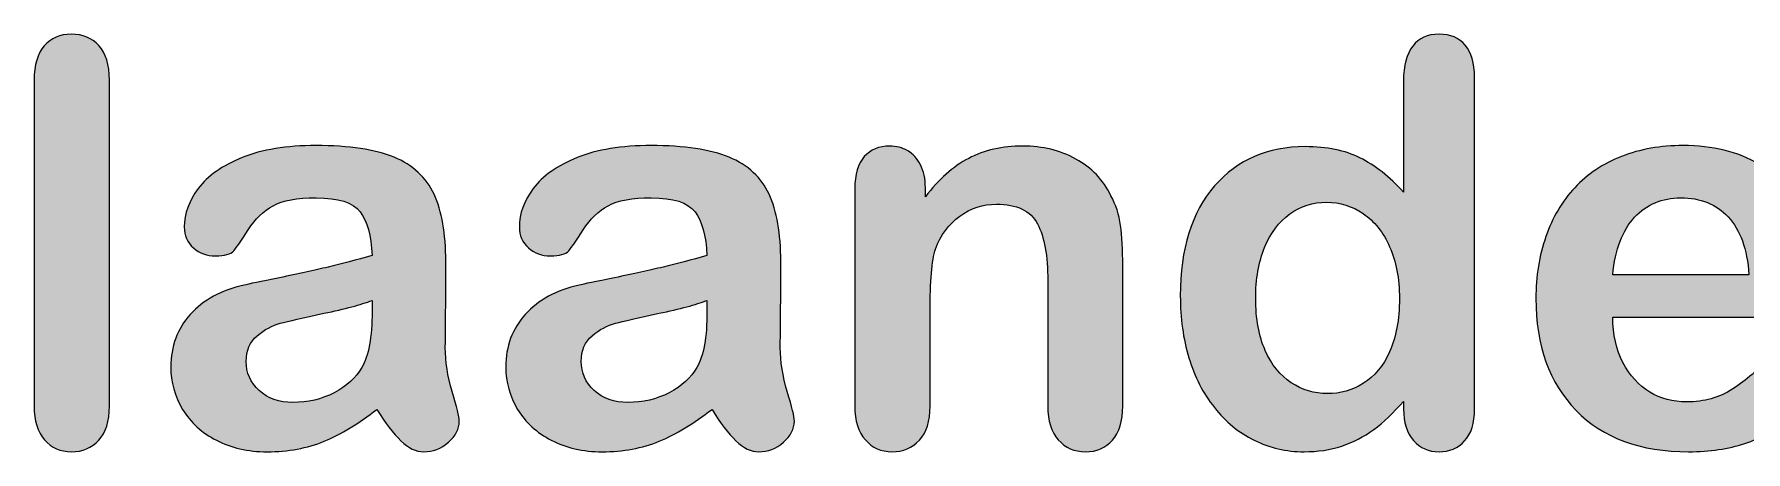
# Model space of a CAD drawing. Header units: millimetres. Extents: x 190 to 440, y -221 to -136.
# Drawn here: x 220.44 to 233.29, y -182.23 to -179.09 of the extents above; entities that cross this region are included whole.
import ezdxf

# ---------------------------------------------------------------- set-up
doc = ezdxf.new("R2010")
doc.units = ezdxf.units.MM
doc.header["$MEASUREMENT"] = 0
doc.layers.add('Layer 1', color=7, linetype='Continuous')

# ---------------------------------------------------------------- blocks, each defined once
blk = doc.blocks.new('block 5')
at = {"layer": 'Layer 1', "true_color": 0x231f20}
h = blk.add_hatch(color=250, dxfattribs=at)
h.dxf.hatch_style = 2
edge = h.paths.add_edge_path()
edge.add_spline(control_points=[(220.44, -181.883), (220.44, -181.883), (220.44, -179.436), (220.44, -179.436), (220.44, -179.323), (220.466, -179.237), (220.516, -179.179), (220.566, -179.121), (220.634, -179.092), (220.72, -179.092), (220.805, -179.092), (220.874, -179.121), (220.926, -179.178), (220.979, -179.235), (221.005, -179.321), (221.005, -179.436), (221.005, -179.436), (221.005, -181.883), (221.005, -181.883), (221.005, -181.997), (220.978, -182.083), (220.925, -182.14), (220.872, -182.197), (220.804, -182.226), (220.72, -182.226), (220.637, -182.226), (220.57, -182.196), (220.518, -182.137), (220.466, -182.078), (220.44, -181.993), (220.44, -181.883)], knot_values=[0, 0, 0, 0, 1, 1, 1, 2, 2, 2, 3, 3, 3, 4, 4, 4, 5, 5, 5, 6, 6, 6, 7, 7, 7, 8, 8, 8, 9, 9, 9, 10, 10, 10, 10], degree=3, periodic=1)
h = blk.add_hatch(color=250, dxfattribs=at)
h.dxf.hatch_style = 2
edge = h.paths.add_edge_path()
edge.add_spline(control_points=[(230.722, -181.904), (230.722, -181.904), (230.722, -181.848), (230.722, -181.848), (230.646, -181.935), (230.571, -182.005), (230.498, -182.06), (230.424, -182.114), (230.344, -182.155), (230.258, -182.184), (230.172, -182.212), (230.078, -182.226), (229.976, -182.226), (229.841, -182.226), (229.716, -182.197), (229.601, -182.14), (229.486, -182.083), (229.386, -182.001), (229.302, -181.895), (229.218, -181.789), (229.154, -181.665), (229.111, -181.521), (229.067, -181.378), (229.046, -181.223), (229.046, -181.056), (229.046, -180.703), (229.132, -180.428), (229.304, -180.231), (229.476, -180.034), (229.703, -179.936), (229.984, -179.936), (230.147, -179.936), (230.284, -179.964), (230.395, -180.02), (230.507, -180.075), (230.616, -180.161), (230.722, -180.277), (230.722, -180.277), (230.722, -179.444), (230.722, -179.444), (230.722, -179.328), (230.745, -179.241), (230.791, -179.181), (230.837, -179.122), (230.903, -179.092), (230.989, -179.092), (231.074, -179.092), (231.14, -179.12), (231.186, -179.174), (231.232, -179.229), (231.255, -179.309), (231.255, -179.415), (231.255, -179.415), (231.255, -181.904), (231.255, -181.904), (231.255, -182.011), (231.231, -182.092), (231.181, -182.145), (231.131, -182.199), (231.067, -182.226), (230.989, -182.226), (230.911, -182.226), (230.848, -182.198), (230.797, -182.142), (230.747, -182.087), (230.722, -182.007), (230.722, -181.904)], knot_values=[0, 0, 0, 0, 1, 1, 1, 2, 2, 2, 3, 3, 3, 4, 4, 4, 5, 5, 5, 6, 6, 6, 7, 7, 7, 8, 8, 8, 9, 9, 9, 10, 10, 10, 11, 11, 11, 12, 12, 12, 13, 13, 13, 14, 14, 14, 15, 15, 15, 16, 16, 16, 17, 17, 17, 18, 18, 18, 19, 19, 19, 20, 20, 20, 21, 21, 21, 22, 22, 22, 22], degree=3, periodic=1)
edge = h.paths.add_edge_path()
edge.add_spline(control_points=[(229.612, -181.075), (229.612, -181.228), (229.636, -181.358), (229.683, -181.465), (229.731, -181.573), (229.796, -181.654), (229.879, -181.708), (229.961, -181.763), (230.052, -181.79), (230.149, -181.79), (230.249, -181.79), (230.339, -181.764), (230.421, -181.712), (230.503, -181.661), (230.569, -181.582), (230.618, -181.475), (230.667, -181.368), (230.691, -181.235), (230.691, -181.075), (230.691, -180.925), (230.667, -180.795), (230.618, -180.687), (230.569, -180.579), (230.503, -180.496), (230.419, -180.439), (230.336, -180.382), (230.245, -180.353), (230.145, -180.353), (230.042, -180.353), (229.95, -180.383), (229.868, -180.441), (229.787, -180.5), (229.724, -180.584), (229.679, -180.693), (229.634, -180.803), (229.612, -180.93), (229.612, -181.075)], knot_values=[0, 0, 0, 0, 1, 1, 1, 2, 2, 2, 3, 3, 3, 4, 4, 4, 5, 5, 5, 6, 6, 6, 7, 7, 7, 8, 8, 8, 9, 9, 9, 10, 10, 10, 11, 11, 11, 12, 12, 12, 12], degree=3, periodic=1)
h = blk.add_hatch(color=250, dxfattribs=at)
h.dxf.hatch_style = 2
edge = h.paths.add_edge_path()
edge.add_spline(control_points=[(223.014, -181.908), (222.878, -182.014), (222.746, -182.093), (222.618, -182.147), (222.491, -182.2), (222.348, -182.226), (222.189, -182.226), (222.044, -182.226), (221.917, -182.197), (221.808, -182.14), (221.698, -182.083), (221.614, -182.006), (221.555, -181.908), (221.495, -181.81), (221.466, -181.704), (221.466, -181.589), (221.466, -181.435), (221.515, -181.303), (221.612, -181.195), (221.71, -181.086), (221.845, -181.013), (222.016, -180.976), (222.051, -180.967), (222.14, -180.949), (222.282, -180.92), (222.424, -180.891), (222.546, -180.864), (222.647, -180.84), (222.748, -180.816), (222.858, -180.787), (222.977, -180.752), (222.97, -180.603), (222.94, -180.494), (222.887, -180.425), (222.834, -180.355), (222.724, -180.32), (222.557, -180.32), (222.414, -180.32), (222.306, -180.34), (222.234, -180.38), (222.161, -180.42), (222.099, -180.48), (222.048, -180.56), (221.996, -180.64), (221.959, -180.693), (221.938, -180.718), (221.917, -180.744), (221.871, -180.756), (221.801, -180.756), (221.737, -180.756), (221.682, -180.736), (221.636, -180.695), (221.59, -180.655), (221.567, -180.603), (221.567, -180.539), (221.567, -180.44), (221.602, -180.344), (221.672, -180.25), (221.743, -180.156), (221.852, -180.079), (222.001, -180.018), (222.15, -179.958), (222.335, -179.928), (222.557, -179.928), (222.805, -179.928), (223, -179.957), (223.142, -180.015), (223.284, -180.074), (223.384, -180.167), (223.443, -180.293), (223.501, -180.42), (223.531, -180.588), (223.531, -180.798), (223.531, -180.93), (223.53, -181.042), (223.53, -181.135), (223.529, -181.227), (223.528, -181.33), (223.527, -181.443), (223.527, -181.549), (223.544, -181.659), (223.579, -181.774), (223.614, -181.89), (223.632, -181.964), (223.632, -181.997), (223.632, -182.055), (223.605, -182.107), (223.55, -182.155), (223.496, -182.202), (223.434, -182.226), (223.365, -182.226), (223.307, -182.226), (223.25, -182.199), (223.194, -182.144), (223.137, -182.09), (223.077, -182.011), (223.014, -181.908)], knot_values=[0, 0, 0, 0, 1, 1, 1, 2, 2, 2, 3, 3, 3, 4, 4, 4, 5, 5, 5, 6, 6, 6, 7, 7, 7, 8, 8, 8, 9, 9, 9, 10, 10, 10, 11, 11, 11, 12, 12, 12, 13, 13, 13, 14, 14, 14, 15, 15, 15, 16, 16, 16, 17, 17, 17, 18, 18, 18, 19, 19, 19, 20, 20, 20, 21, 21, 21, 22, 22, 22, 23, 23, 23, 24, 24, 24, 25, 25, 25, 26, 26, 26, 27, 27, 27, 28, 28, 28, 29, 29, 29, 30, 30, 30, 31, 31, 31, 32, 32, 32, 32], degree=3, periodic=1)
edge = h.paths.add_edge_path()
edge.add_spline(control_points=[(222.977, -181.091), (222.894, -181.122), (222.774, -181.154), (222.616, -181.187), (222.458, -181.221), (222.349, -181.246), (222.288, -181.262), (222.228, -181.278), (222.17, -181.309), (222.115, -181.355), (222.06, -181.401), (222.032, -181.465), (222.032, -181.548), (222.032, -181.634), (222.064, -181.706), (222.129, -181.766), (222.194, -181.826), (222.279, -181.856), (222.383, -181.856), (222.495, -181.856), (222.598, -181.832), (222.693, -181.783), (222.787, -181.734), (222.856, -181.671), (222.9, -181.594), (222.951, -181.508), (222.977, -181.368), (222.977, -181.172), (222.977, -181.172), (222.977, -181.091), (222.977, -181.091)], knot_values=[0, 0, 0, 0, 1, 1, 1, 2, 2, 2, 3, 3, 3, 4, 4, 4, 5, 5, 5, 6, 6, 6, 7, 7, 7, 8, 8, 8, 9, 9, 9, 10, 10, 10, 10], degree=3, periodic=1)
h = blk.add_hatch(color=250, dxfattribs=at)
h.dxf.hatch_style = 2
edge = h.paths.add_edge_path()
edge.add_spline(control_points=[(225.53, -181.908), (225.393, -182.014), (225.261, -182.093), (225.134, -182.147), (225.006, -182.2), (224.863, -182.226), (224.705, -182.226), (224.56, -182.226), (224.433, -182.197), (224.323, -182.14), (224.214, -182.083), (224.129, -182.006), (224.07, -181.908), (224.011, -181.81), (223.981, -181.704), (223.981, -181.589), (223.981, -181.435), (224.03, -181.303), (224.128, -181.195), (224.226, -181.086), (224.36, -181.013), (224.531, -180.976), (224.567, -180.967), (224.656, -180.949), (224.798, -180.92), (224.94, -180.891), (225.061, -180.864), (225.163, -180.84), (225.264, -180.816), (225.374, -180.787), (225.492, -180.752), (225.485, -180.603), (225.455, -180.494), (225.402, -180.425), (225.349, -180.355), (225.239, -180.32), (225.073, -180.32), (224.929, -180.32), (224.822, -180.34), (224.749, -180.38), (224.677, -180.42), (224.615, -180.48), (224.563, -180.56), (224.512, -180.64), (224.475, -180.693), (224.454, -180.718), (224.432, -180.744), (224.386, -180.756), (224.316, -180.756), (224.253, -180.756), (224.198, -180.736), (224.152, -180.695), (224.106, -180.655), (224.083, -180.603), (224.083, -180.539), (224.083, -180.44), (224.118, -180.344), (224.188, -180.25), (224.258, -180.156), (224.368, -180.079), (224.517, -180.018), (224.666, -179.958), (224.851, -179.928), (225.073, -179.928), (225.321, -179.928), (225.516, -179.957), (225.658, -180.015), (225.8, -180.074), (225.9, -180.167), (225.958, -180.293), (226.017, -180.42), (226.046, -180.588), (226.046, -180.798), (226.046, -180.93), (226.046, -181.042), (226.045, -181.135), (226.045, -181.227), (226.044, -181.33), (226.042, -181.443), (226.042, -181.549), (226.06, -181.659), (226.095, -181.774), (226.13, -181.89), (226.148, -181.964), (226.148, -181.997), (226.148, -182.055), (226.12, -182.107), (226.066, -182.155), (226.012, -182.202), (225.95, -182.226), (225.881, -182.226), (225.823, -182.226), (225.766, -182.199), (225.709, -182.144), (225.653, -182.09), (225.593, -182.011), (225.53, -181.908)], knot_values=[0, 0, 0, 0, 1, 1, 1, 2, 2, 2, 3, 3, 3, 4, 4, 4, 5, 5, 5, 6, 6, 6, 7, 7, 7, 8, 8, 8, 9, 9, 9, 10, 10, 10, 11, 11, 11, 12, 12, 12, 13, 13, 13, 14, 14, 14, 15, 15, 15, 16, 16, 16, 17, 17, 17, 18, 18, 18, 19, 19, 19, 20, 20, 20, 21, 21, 21, 22, 22, 22, 23, 23, 23, 24, 24, 24, 25, 25, 25, 26, 26, 26, 27, 27, 27, 28, 28, 28, 29, 29, 29, 30, 30, 30, 31, 31, 31, 32, 32, 32, 32], degree=3, periodic=1)
edge = h.paths.add_edge_path()
edge.add_spline(control_points=[(225.492, -181.091), (225.41, -181.122), (225.289, -181.154), (225.132, -181.187), (224.974, -181.221), (224.865, -181.246), (224.804, -181.262), (224.743, -181.278), (224.686, -181.309), (224.63, -181.355), (224.575, -181.401), (224.548, -181.465), (224.548, -181.548), (224.548, -181.634), (224.58, -181.706), (224.645, -181.766), (224.71, -181.826), (224.794, -181.856), (224.899, -181.856), (225.011, -181.856), (225.114, -181.832), (225.208, -181.783), (225.303, -181.734), (225.372, -181.671), (225.416, -181.594), (225.467, -181.508), (225.492, -181.368), (225.492, -181.172), (225.492, -181.172), (225.492, -181.091), (225.492, -181.091)], knot_values=[0, 0, 0, 0, 1, 1, 1, 2, 2, 2, 3, 3, 3, 4, 4, 4, 5, 5, 5, 6, 6, 6, 7, 7, 7, 8, 8, 8, 9, 9, 9, 10, 10, 10, 10], degree=3, periodic=1)
h = blk.add_hatch(color=250, dxfattribs=at)
h.dxf.hatch_style = 2
edge = h.paths.add_edge_path()
edge.add_spline(control_points=[(227.132, -180.244), (227.132, -180.244), (227.132, -180.312), (227.132, -180.312), (227.231, -180.181), (227.339, -180.085), (227.457, -180.024), (227.575, -179.962), (227.71, -179.932), (227.863, -179.932), (228.012, -179.932), (228.145, -179.964), (228.262, -180.029), (228.379, -180.094), (228.467, -180.185), (228.525, -180.304), (228.562, -180.373), (228.586, -180.447), (228.597, -180.527), (228.608, -180.607), (228.614, -180.709), (228.614, -180.833), (228.614, -180.833), (228.614, -181.883), (228.614, -181.883), (228.614, -181.996), (228.588, -182.081), (228.536, -182.139), (228.484, -182.197), (228.417, -182.226), (228.335, -182.226), (228.25, -182.226), (228.182, -182.196), (228.13, -182.137), (228.078, -182.078), (228.051, -181.993), (228.051, -181.883), (228.051, -181.883), (228.051, -180.942), (228.051, -180.942), (228.051, -180.756), (228.026, -180.614), (227.974, -180.516), (227.922, -180.417), (227.819, -180.368), (227.665, -180.368), (227.564, -180.368), (227.473, -180.398), (227.39, -180.458), (227.307, -180.518), (227.247, -180.6), (227.208, -180.705), (227.18, -180.789), (227.167, -180.946), (227.167, -181.176), (227.167, -181.176), (227.167, -181.883), (227.167, -181.883), (227.167, -181.997), (227.14, -182.083), (227.087, -182.14), (227.034, -182.197), (226.965, -182.226), (226.881, -182.226), (226.8, -182.226), (226.733, -182.196), (226.681, -182.137), (226.629, -182.078), (226.602, -181.993), (226.602, -181.883), (226.602, -181.883), (226.602, -180.252), (226.602, -180.252), (226.602, -180.145), (226.626, -180.064), (226.673, -180.011), (226.719, -179.958), (226.784, -179.932), (226.865, -179.932), (226.914, -179.932), (226.959, -179.943), (226.999, -179.967), (227.039, -179.99), (227.071, -180.025), (227.095, -180.072), (227.119, -180.119), (227.132, -180.176), (227.132, -180.244)], knot_values=[0, 0, 0, 0, 1, 1, 1, 2, 2, 2, 3, 3, 3, 4, 4, 4, 5, 5, 5, 6, 6, 6, 7, 7, 7, 8, 8, 8, 9, 9, 9, 10, 10, 10, 11, 11, 11, 12, 12, 12, 13, 13, 13, 14, 14, 14, 15, 15, 15, 16, 16, 16, 17, 17, 17, 18, 18, 18, 19, 19, 19, 20, 20, 20, 21, 21, 21, 22, 22, 22, 23, 23, 23, 24, 24, 24, 25, 25, 25, 26, 26, 26, 27, 27, 27, 28, 28, 28, 29, 29, 29, 29], degree=3, periodic=1)
h = blk.add_hatch(color=250, dxfattribs=at)
h.dxf.hatch_style = 2
edge = h.paths.add_edge_path()
edge.add_spline(control_points=[(233.397, -181.217), (233.397, -181.217), (232.293, -181.217), (232.293, -181.217), (232.294, -181.346), (232.32, -181.459), (232.37, -181.556), (232.421, -181.654), (232.488, -181.728), (232.571, -181.778), (232.654, -181.827), (232.746, -181.852), (232.847, -181.852), (232.914, -181.852), (232.976, -181.844), (233.032, -181.828), (233.088, -181.812), (233.142, -181.788), (233.194, -181.754), (233.247, -181.72), (233.295, -181.684), (233.339, -181.645), (233.383, -181.607), (233.44, -181.554), (233.51, -181.488), (233.539, -181.463), (233.581, -181.451), (233.634, -181.451), (233.692, -181.451), (233.739, -181.467), (233.775, -181.498), (233.811, -181.53), (233.829, -181.575), (233.829, -181.633), (233.829, -181.684), (233.809, -181.743), (233.769, -181.812), (233.729, -181.88), (233.669, -181.945), (233.588, -182.008), (233.507, -182.071), (233.406, -182.123), (233.284, -182.164), (233.162, -182.205), (233.022, -182.226), (232.863, -182.226), (232.501, -182.226), (232.219, -182.123), (232.018, -181.916), (231.817, -181.709), (231.716, -181.429), (231.716, -181.075), (231.716, -180.908), (231.741, -180.753), (231.791, -180.611), (231.84, -180.468), (231.913, -180.346), (232.008, -180.244), (232.103, -180.142), (232.22, -180.064), (232.359, -180.009), (232.498, -179.955), (232.653, -179.928), (232.822, -179.928), (233.043, -179.928), (233.232, -179.974), (233.39, -180.067), (233.547, -180.16), (233.665, -180.28), (233.744, -180.428), (233.823, -180.575), (233.862, -180.725), (233.862, -180.878), (233.862, -181.02), (233.821, -181.112), (233.74, -181.154), (233.659, -181.196), (233.544, -181.217), (233.397, -181.217)], knot_values=[0, 0, 0, 0, 1, 1, 1, 2, 2, 2, 3, 3, 3, 4, 4, 4, 5, 5, 5, 6, 6, 6, 7, 7, 7, 8, 8, 8, 9, 9, 9, 10, 10, 10, 11, 11, 11, 12, 12, 12, 13, 13, 13, 14, 14, 14, 15, 15, 15, 16, 16, 16, 17, 17, 17, 18, 18, 18, 19, 19, 19, 20, 20, 20, 21, 21, 21, 22, 22, 22, 23, 23, 23, 24, 24, 24, 25, 25, 25, 26, 26, 26, 26], degree=3, periodic=1)
edge = h.paths.add_edge_path()
edge.add_spline(control_points=[(232.293, -180.897), (232.293, -180.897), (233.316, -180.897), (233.316, -180.897), (233.302, -180.704), (233.25, -180.56), (233.16, -180.464), (233.07, -180.368), (232.951, -180.32), (232.804, -180.32), (232.663, -180.32), (232.548, -180.369), (232.457, -180.466), (232.367, -180.563), (232.312, -180.707), (232.293, -180.897)], knot_values=[0, 0, 0, 0, 1, 1, 1, 2, 2, 2, 3, 3, 3, 4, 4, 4, 5, 5, 5, 5], degree=3, periodic=1)
at = {"layer": 'Layer 1', "lineweight": 0}
for points, knots in [([(220.44, -181.883), (220.44, -181.883), (220.44, -179.436), (220.44, -179.436), (220.44, -179.323), (220.466, -179.237), (220.516, -179.179), (220.566, -179.121), (220.634, -179.092), (220.72, -179.092), (220.805, -179.092), (220.874, -179.121), (220.926, -179.178), (220.979, -179.235), (221.005, -179.321), (221.005, -179.436), (221.005, -179.436), (221.005, -181.883), (221.005, -181.883), (221.005, -181.997), (220.978, -182.083), (220.925, -182.14), (220.872, -182.197), (220.804, -182.226), (220.72, -182.226), (220.637, -182.226), (220.57, -182.196), (220.518, -182.137), (220.466, -182.078), (220.44, -181.993), (220.44, -181.883)], [0, 0, 0, 0, 1, 1, 1, 2, 2, 2, 3, 3, 3, 4, 4, 4, 5, 5, 5, 6, 6, 6, 7, 7, 7, 8, 8, 8, 9, 9, 9, 10, 10, 10, 10]), ([(230.722, -181.904), (230.722, -181.904), (230.722, -181.848), (230.722, -181.848), (230.646, -181.935), (230.571, -182.005), (230.498, -182.06), (230.424, -182.114), (230.344, -182.155), (230.258, -182.184), (230.172, -182.212), (230.078, -182.226), (229.976, -182.226), (229.841, -182.226), (229.716, -182.197), (229.601, -182.14), (229.486, -182.083), (229.386, -182.001), (229.302, -181.895), (229.218, -181.789), (229.154, -181.665), (229.111, -181.521), (229.067, -181.378), (229.046, -181.223), (229.046, -181.056), (229.046, -180.703), (229.132, -180.428), (229.304, -180.231), (229.476, -180.034), (229.703, -179.936), (229.984, -179.936), (230.147, -179.936), (230.284, -179.964), (230.395, -180.02), (230.507, -180.075), (230.616, -180.161), (230.722, -180.277), (230.722, -180.277), (230.722, -179.444), (230.722, -179.444), (230.722, -179.328), (230.745, -179.241), (230.791, -179.181), (230.837, -179.122), (230.903, -179.092), (230.989, -179.092), (231.074, -179.092), (231.14, -179.12), (231.186, -179.174), (231.232, -179.229), (231.255, -179.309), (231.255, -179.415), (231.255, -179.415), (231.255, -181.904), (231.255, -181.904), (231.255, -182.011), (231.231, -182.092), (231.181, -182.145), (231.131, -182.199), (231.067, -182.226), (230.989, -182.226), (230.911, -182.226), (230.848, -182.198), (230.797, -182.142), (230.747, -182.087), (230.722, -182.007), (230.722, -181.904)], [0, 0, 0, 0, 1, 1, 1, 2, 2, 2, 3, 3, 3, 4, 4, 4, 5, 5, 5, 6, 6, 6, 7, 7, 7, 8, 8, 8, 9, 9, 9, 10, 10, 10, 11, 11, 11, 12, 12, 12, 13, 13, 13, 14, 14, 14, 15, 15, 15, 16, 16, 16, 17, 17, 17, 18, 18, 18, 19, 19, 19, 20, 20, 20, 21, 21, 21, 22, 22, 22, 22]), ([(223.014, -181.908), (222.878, -182.014), (222.746, -182.093), (222.618, -182.147), (222.491, -182.2), (222.348, -182.226), (222.189, -182.226), (222.044, -182.226), (221.917, -182.197), (221.808, -182.14), (221.698, -182.083), (221.614, -182.006), (221.555, -181.908), (221.495, -181.81), (221.466, -181.704), (221.466, -181.589), (221.466, -181.435), (221.515, -181.303), (221.612, -181.195), (221.71, -181.086), (221.845, -181.013), (222.016, -180.976), (222.051, -180.967), (222.14, -180.949), (222.282, -180.92), (222.424, -180.891), (222.546, -180.864), (222.647, -180.84), (222.748, -180.816), (222.858, -180.787), (222.977, -180.752), (222.97, -180.603), (222.94, -180.494), (222.887, -180.425), (222.834, -180.355), (222.724, -180.32), (222.557, -180.32), (222.414, -180.32), (222.306, -180.34), (222.234, -180.38), (222.161, -180.42), (222.099, -180.48), (222.048, -180.56), (221.996, -180.64), (221.959, -180.693), (221.938, -180.718), (221.917, -180.744), (221.871, -180.756), (221.801, -180.756), (221.737, -180.756), (221.682, -180.736), (221.636, -180.695), (221.59, -180.655), (221.567, -180.603), (221.567, -180.539), (221.567, -180.44), (221.602, -180.344), (221.672, -180.25), (221.743, -180.156), (221.852, -180.079), (222.001, -180.018), (222.15, -179.958), (222.335, -179.928), (222.557, -179.928), (222.805, -179.928), (223, -179.957), (223.142, -180.015), (223.284, -180.074), (223.384, -180.167), (223.443, -180.293), (223.501, -180.42), (223.531, -180.588), (223.531, -180.798), (223.531, -180.93), (223.53, -181.042), (223.53, -181.135), (223.529, -181.227), (223.528, -181.33), (223.527, -181.443), (223.527, -181.549), (223.544, -181.659), (223.579, -181.774), (223.614, -181.89), (223.632, -181.964), (223.632, -181.997), (223.632, -182.055), (223.605, -182.107), (223.55, -182.155), (223.496, -182.202), (223.434, -182.226), (223.365, -182.226), (223.307, -182.226), (223.25, -182.199), (223.194, -182.144), (223.137, -182.09), (223.077, -182.011), (223.014, -181.908)], [0, 0, 0, 0, 1, 1, 1, 2, 2, 2, 3, 3, 3, 4, 4, 4, 5, 5, 5, 6, 6, 6, 7, 7, 7, 8, 8, 8, 9, 9, 9, 10, 10, 10, 11, 11, 11, 12, 12, 12, 13, 13, 13, 14, 14, 14, 15, 15, 15, 16, 16, 16, 17, 17, 17, 18, 18, 18, 19, 19, 19, 20, 20, 20, 21, 21, 21, 22, 22, 22, 23, 23, 23, 24, 24, 24, 25, 25, 25, 26, 26, 26, 27, 27, 27, 28, 28, 28, 29, 29, 29, 30, 30, 30, 31, 31, 31, 32, 32, 32, 32]), ([(225.53, -181.908), (225.393, -182.014), (225.261, -182.093), (225.134, -182.147), (225.006, -182.2), (224.863, -182.226), (224.705, -182.226), (224.56, -182.226), (224.433, -182.197), (224.323, -182.14), (224.214, -182.083), (224.129, -182.006), (224.07, -181.908), (224.011, -181.81), (223.981, -181.704), (223.981, -181.589), (223.981, -181.435), (224.03, -181.303), (224.128, -181.195), (224.226, -181.086), (224.36, -181.013), (224.531, -180.976), (224.567, -180.967), (224.656, -180.949), (224.798, -180.92), (224.94, -180.891), (225.061, -180.864), (225.163, -180.84), (225.264, -180.816), (225.374, -180.787), (225.492, -180.752), (225.485, -180.603), (225.455, -180.494), (225.402, -180.425), (225.349, -180.355), (225.239, -180.32), (225.073, -180.32), (224.929, -180.32), (224.822, -180.34), (224.749, -180.38), (224.677, -180.42), (224.615, -180.48), (224.563, -180.56), (224.512, -180.64), (224.475, -180.693), (224.454, -180.718), (224.432, -180.744), (224.386, -180.756), (224.316, -180.756), (224.253, -180.756), (224.198, -180.736), (224.152, -180.695), (224.106, -180.655), (224.083, -180.603), (224.083, -180.539), (224.083, -180.44), (224.118, -180.344), (224.188, -180.25), (224.258, -180.156), (224.368, -180.079), (224.517, -180.018), (224.666, -179.958), (224.851, -179.928), (225.073, -179.928), (225.321, -179.928), (225.516, -179.957), (225.658, -180.015), (225.8, -180.074), (225.9, -180.167), (225.958, -180.293), (226.017, -180.42), (226.046, -180.588), (226.046, -180.798), (226.046, -180.93), (226.046, -181.042), (226.045, -181.135), (226.045, -181.227), (226.044, -181.33), (226.042, -181.443), (226.042, -181.549), (226.06, -181.659), (226.095, -181.774), (226.13, -181.89), (226.148, -181.964), (226.148, -181.997), (226.148, -182.055), (226.12, -182.107), (226.066, -182.155), (226.012, -182.202), (225.95, -182.226), (225.881, -182.226), (225.823, -182.226), (225.766, -182.199), (225.709, -182.144), (225.653, -182.09), (225.593, -182.011), (225.53, -181.908)], [0, 0, 0, 0, 1, 1, 1, 2, 2, 2, 3, 3, 3, 4, 4, 4, 5, 5, 5, 6, 6, 6, 7, 7, 7, 8, 8, 8, 9, 9, 9, 10, 10, 10, 11, 11, 11, 12, 12, 12, 13, 13, 13, 14, 14, 14, 15, 15, 15, 16, 16, 16, 17, 17, 17, 18, 18, 18, 19, 19, 19, 20, 20, 20, 21, 21, 21, 22, 22, 22, 23, 23, 23, 24, 24, 24, 25, 25, 25, 26, 26, 26, 27, 27, 27, 28, 28, 28, 29, 29, 29, 30, 30, 30, 31, 31, 31, 32, 32, 32, 32]), ([(227.132, -180.244), (227.132, -180.244), (227.132, -180.312), (227.132, -180.312), (227.231, -180.181), (227.339, -180.085), (227.457, -180.024), (227.575, -179.962), (227.71, -179.932), (227.863, -179.932), (228.012, -179.932), (228.145, -179.964), (228.262, -180.029), (228.379, -180.094), (228.467, -180.185), (228.525, -180.304), (228.562, -180.373), (228.586, -180.447), (228.597, -180.527), (228.608, -180.607), (228.614, -180.709), (228.614, -180.833), (228.614, -180.833), (228.614, -181.883), (228.614, -181.883), (228.614, -181.996), (228.588, -182.081), (228.536, -182.139), (228.484, -182.197), (228.417, -182.226), (228.335, -182.226), (228.25, -182.226), (228.182, -182.196), (228.13, -182.137), (228.078, -182.078), (228.051, -181.993), (228.051, -181.883), (228.051, -181.883), (228.051, -180.942), (228.051, -180.942), (228.051, -180.756), (228.026, -180.614), (227.974, -180.516), (227.922, -180.417), (227.819, -180.368), (227.665, -180.368), (227.564, -180.368), (227.473, -180.398), (227.39, -180.458), (227.307, -180.518), (227.247, -180.6), (227.208, -180.705), (227.18, -180.789), (227.167, -180.946), (227.167, -181.176), (227.167, -181.176), (227.167, -181.883), (227.167, -181.883), (227.167, -181.997), (227.14, -182.083), (227.087, -182.14), (227.034, -182.197), (226.965, -182.226), (226.881, -182.226), (226.8, -182.226), (226.733, -182.196), (226.681, -182.137), (226.629, -182.078), (226.602, -181.993), (226.602, -181.883), (226.602, -181.883), (226.602, -180.252), (226.602, -180.252), (226.602, -180.145), (226.626, -180.064), (226.673, -180.011), (226.719, -179.958), (226.784, -179.932), (226.865, -179.932), (226.914, -179.932), (226.959, -179.943), (226.999, -179.967), (227.039, -179.99), (227.071, -180.025), (227.095, -180.072), (227.119, -180.119), (227.132, -180.176), (227.132, -180.244)], [0, 0, 0, 0, 1, 1, 1, 2, 2, 2, 3, 3, 3, 4, 4, 4, 5, 5, 5, 6, 6, 6, 7, 7, 7, 8, 8, 8, 9, 9, 9, 10, 10, 10, 11, 11, 11, 12, 12, 12, 13, 13, 13, 14, 14, 14, 15, 15, 15, 16, 16, 16, 17, 17, 17, 18, 18, 18, 19, 19, 19, 20, 20, 20, 21, 21, 21, 22, 22, 22, 23, 23, 23, 24, 24, 24, 25, 25, 25, 26, 26, 26, 27, 27, 27, 28, 28, 28, 29, 29, 29, 29]), ([(233.397, -181.217), (233.397, -181.217), (232.293, -181.217), (232.293, -181.217), (232.294, -181.346), (232.32, -181.459), (232.37, -181.556), (232.421, -181.654), (232.488, -181.728), (232.571, -181.778), (232.654, -181.827), (232.746, -181.852), (232.847, -181.852), (232.914, -181.852), (232.976, -181.844), (233.032, -181.828), (233.088, -181.812), (233.142, -181.788), (233.194, -181.754), (233.247, -181.72), (233.295, -181.684), (233.339, -181.645), (233.383, -181.607), (233.44, -181.554), (233.51, -181.488), (233.539, -181.463), (233.581, -181.451), (233.634, -181.451), (233.692, -181.451), (233.739, -181.467), (233.775, -181.498), (233.811, -181.53), (233.829, -181.575), (233.829, -181.633), (233.829, -181.684), (233.809, -181.743), (233.769, -181.812), (233.729, -181.88), (233.669, -181.945), (233.588, -182.008), (233.507, -182.071), (233.406, -182.123), (233.284, -182.164), (233.162, -182.205), (233.022, -182.226), (232.863, -182.226), (232.501, -182.226), (232.219, -182.123), (232.018, -181.916), (231.817, -181.709), (231.716, -181.429), (231.716, -181.075), (231.716, -180.908), (231.741, -180.753), (231.791, -180.611), (231.84, -180.468), (231.913, -180.346), (232.008, -180.244), (232.103, -180.142), (232.22, -180.064), (232.359, -180.009), (232.498, -179.955), (232.653, -179.928), (232.822, -179.928), (233.043, -179.928), (233.232, -179.974), (233.39, -180.067), (233.547, -180.16), (233.665, -180.28), (233.744, -180.428), (233.823, -180.575), (233.862, -180.725), (233.862, -180.878), (233.862, -181.02), (233.821, -181.112), (233.74, -181.154), (233.659, -181.196), (233.544, -181.217), (233.397, -181.217)], [0, 0, 0, 0, 1, 1, 1, 2, 2, 2, 3, 3, 3, 4, 4, 4, 5, 5, 5, 6, 6, 6, 7, 7, 7, 8, 8, 8, 9, 9, 9, 10, 10, 10, 11, 11, 11, 12, 12, 12, 13, 13, 13, 14, 14, 14, 15, 15, 15, 16, 16, 16, 17, 17, 17, 18, 18, 18, 19, 19, 19, 20, 20, 20, 21, 21, 21, 22, 22, 22, 23, 23, 23, 24, 24, 24, 25, 25, 25, 26, 26, 26, 26]), ([(229.612, -181.075), (229.612, -181.228), (229.636, -181.358), (229.683, -181.465), (229.731, -181.573), (229.796, -181.654), (229.879, -181.708), (229.961, -181.763), (230.052, -181.79), (230.149, -181.79), (230.249, -181.79), (230.339, -181.764), (230.421, -181.712), (230.503, -181.661), (230.569, -181.582), (230.618, -181.475), (230.667, -181.368), (230.691, -181.235), (230.691, -181.075), (230.691, -180.925), (230.667, -180.795), (230.618, -180.687), (230.569, -180.579), (230.503, -180.496), (230.419, -180.439), (230.336, -180.382), (230.245, -180.353), (230.145, -180.353), (230.042, -180.353), (229.95, -180.383), (229.868, -180.441), (229.787, -180.5), (229.724, -180.584), (229.679, -180.693), (229.634, -180.803), (229.612, -180.93), (229.612, -181.075)], [0, 0, 0, 0, 1, 1, 1, 2, 2, 2, 3, 3, 3, 4, 4, 4, 5, 5, 5, 6, 6, 6, 7, 7, 7, 8, 8, 8, 9, 9, 9, 10, 10, 10, 11, 11, 11, 12, 12, 12, 12]), ([(232.293, -180.897), (232.293, -180.897), (233.316, -180.897), (233.316, -180.897), (233.302, -180.704), (233.25, -180.56), (233.16, -180.464), (233.07, -180.368), (232.951, -180.32), (232.804, -180.32), (232.663, -180.32), (232.548, -180.369), (232.457, -180.466), (232.367, -180.563), (232.312, -180.707), (232.293, -180.897)], [0, 0, 0, 0, 1, 1, 1, 2, 2, 2, 3, 3, 3, 4, 4, 4, 5, 5, 5, 5]), ([(222.977, -181.091), (222.894, -181.122), (222.774, -181.154), (222.616, -181.187), (222.458, -181.221), (222.349, -181.246), (222.288, -181.262), (222.228, -181.278), (222.17, -181.309), (222.115, -181.355), (222.06, -181.401), (222.032, -181.465), (222.032, -181.548), (222.032, -181.634), (222.064, -181.706), (222.129, -181.766), (222.194, -181.826), (222.279, -181.856), (222.383, -181.856), (222.495, -181.856), (222.598, -181.832), (222.693, -181.783), (222.787, -181.734), (222.856, -181.671), (222.9, -181.594), (222.951, -181.508), (222.977, -181.368), (222.977, -181.172), (222.977, -181.172), (222.977, -181.091), (222.977, -181.091)], [0, 0, 0, 0, 1, 1, 1, 2, 2, 2, 3, 3, 3, 4, 4, 4, 5, 5, 5, 6, 6, 6, 7, 7, 7, 8, 8, 8, 9, 9, 9, 10, 10, 10, 10]), ([(225.492, -181.091), (225.41, -181.122), (225.289, -181.154), (225.132, -181.187), (224.974, -181.221), (224.865, -181.246), (224.804, -181.262), (224.743, -181.278), (224.686, -181.309), (224.63, -181.355), (224.575, -181.401), (224.548, -181.465), (224.548, -181.548), (224.548, -181.634), (224.58, -181.706), (224.645, -181.766), (224.71, -181.826), (224.794, -181.856), (224.899, -181.856), (225.011, -181.856), (225.114, -181.832), (225.208, -181.783), (225.303, -181.734), (225.372, -181.671), (225.416, -181.594), (225.467, -181.508), (225.492, -181.368), (225.492, -181.172), (225.492, -181.172), (225.492, -181.091), (225.492, -181.091)], [0, 0, 0, 0, 1, 1, 1, 2, 2, 2, 3, 3, 3, 4, 4, 4, 5, 5, 5, 6, 6, 6, 7, 7, 7, 8, 8, 8, 9, 9, 9, 10, 10, 10, 10])]:
    blk.add_open_spline(points, degree=3, knots=knots, dxfattribs=at)

msp = doc.modelspace()

# ---------------------------------------------------------------- block references
at = {"layer": 'Layer 1'}
msp.add_blockref('block 5', (0, 0), dxfattribs=at)

doc.saveas('drawing.dxf')
